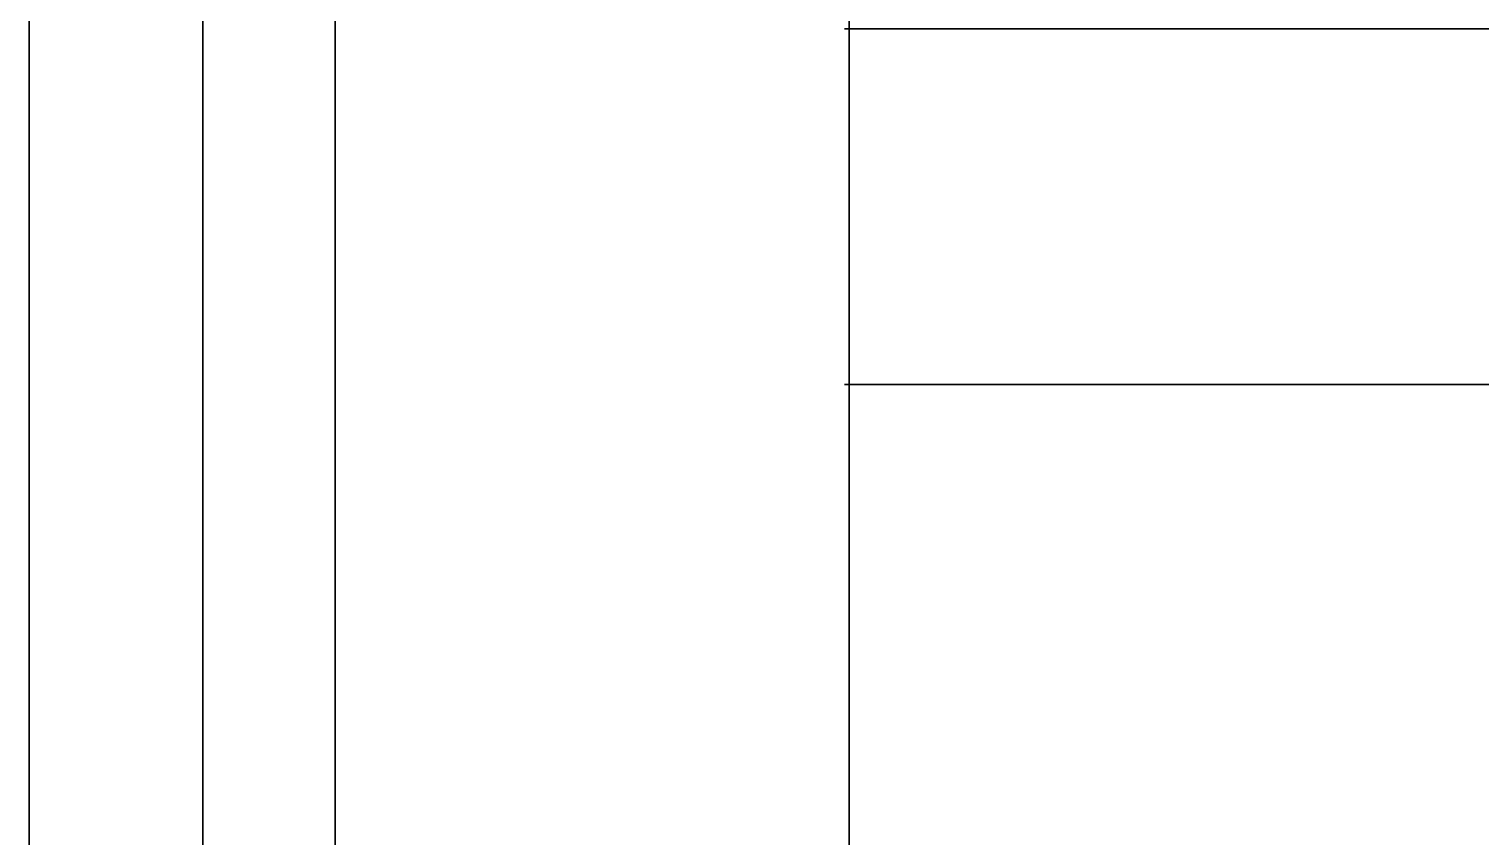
# Model space of a CAD drawing. Header units: inches. Extents: x 187 to 137830, y 99 to 66837.
# Drawn here: x 3399.8 to 3583.4, y 27263.1 to 27365.4 of the extents above; entities that cross this region are included whole.
import ezdxf

# ---------------------------------------------------------------- set-up
doc = ezdxf.new("R2010")
doc.units = ezdxf.units.IN
doc.header["$MEASUREMENT"] = 0
doc.layers.add('NETCHINH', color=7, linetype='Continuous', lineweight=30)

msp = doc.modelspace()

# ---------------------------------------------------------------- linework, layer by layer
at = {"layer": 'NETCHINH', "color": 5}
for p, q in [((3502.9, 27365.37), (3984.49, 27365.37)), ((3502.9, 27320.37), (3984.49, 27320.37))]:
    msp.add_line(p, q, dxfattribs=at)
at = {"layer": 'NETCHINH', "color": 8}
for points in [[(3399.77, 28149.7), (4080.09, 28149.7), (4080.09, 26823.86), (3399.77, 26823.86)], [(3421.77, 28130.27), (4060.09, 28130.27), (4060.09, 26843.86), (3421.77, 26843.86)]]:
    msp.add_lwpolyline(points, close=True, dxfattribs=at)
at = {"layer": 'NETCHINH', "color": 5}
for points in [[(3438.5, 28120.14), (4050.09, 28120.14), (4050.09, 26998.7), (3438.5, 26998.7)], [(3503.5, 28055.14), (3985.09, 28055.14), (3985.09, 27063.7), (3503.5, 27063.7)]]:
    msp.add_lwpolyline(points, close=True, dxfattribs=at)

doc.saveas('drawing.dxf')
